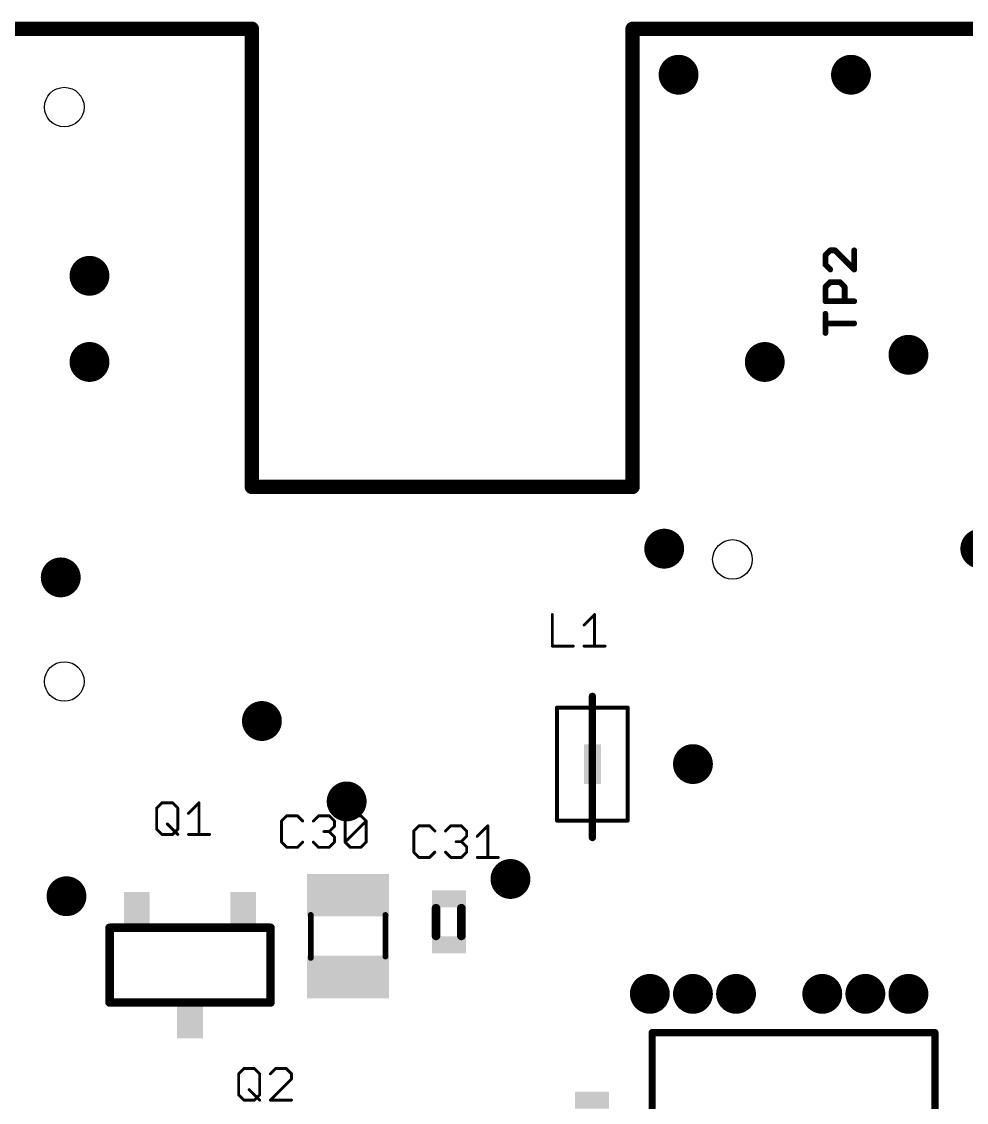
# Model space of a CAD drawing. Extents: x -2.4 to 65.5, y -2.3 to 59.9.
# Drawn here: x 14.42 to 31.12, y 40.75 to 59.87 of the extents above; entities that cross this region are included whole.
import ezdxf

# ---------------------------------------------------------------- set-up
doc = ezdxf.new("R2010")
doc.units = 0
for name, color, linetype in [('18', 94, 'CONTINUOUS'), ('20', 178, 'CONTINUOUS'), ('21', 251, 'CONTINUOUS'), ('25', 251, 'CONTINUOUS'), ('51', 251, 'CONTINUOUS')]:
    doc.layers.add(name, color=color, linetype=linetype)

# ---------------------------------------------------------------- blocks, each defined once
blk = doc.blocks.new('RECT')
blk.add_solid([(-0.5, -0.5), (0.5, -0.5), (-0.5, 0.5), (0.5, 0.5)])
blk = doc.blocks.new('ROUNDV')
at = {"const_width": 0.5}
blk.add_lwpolyline([(0, -0.25, 1), (0, 0.25, 1), (0, -0.25)], format="xyb", dxfattribs=at)

msp = doc.modelspace()

# ---------------------------------------------------------------- linework, layer by layer
at = {"layer": '20', "const_width": 0.254}
for points in [[(0.2032, 59.7408), (18.4912, 59.7408)], [(18.4912, 59.7408), (18.4912, 51.6382)], [(25.2222, 59.7408), (59.3598, 59.7408)], [(25.2222, 51.6382), (25.2222, 59.7408)], [(18.4912, 51.6382), (25.2222, 51.6382)]]:
    msp.add_lwpolyline(points, dxfattribs=at)
at = {"layer": '20', "const_width": 0.127}
for points in [[(18.5547, 59.7408, 1), (18.4277, 59.7408)], [(18.4912, 59.6773, 1), (18.4912, 59.8043)], [(25.2222, 59.8043, 1), (25.2222, 59.6773)], [(25.2857, 59.7408, 1), (25.1587, 59.7408)], [(18.4912, 51.7017, 1), (18.4912, 51.5747)], [(18.4277, 51.6382, 1), (18.5547, 51.6382)], [(25.1587, 51.6382, 1), (25.2857, 51.6382)], [(25.2222, 51.5747, 1), (25.2222, 51.7017)]]:
    msp.add_lwpolyline(points, format="xyb", dxfattribs=at)
at = {"layer": '20'}
for centre in [(15.1765, 58.3565), (26.9875, 50.3555), (15.1765, 48.1965)]:
    msp.add_circle(centre, 0.35, dxfattribs=at)
at = {"layer": '21'}
for points, const_width in [([(23.886, 45.736), (23.886, 47.736)], 0.07), ([(25.136, 47.736), (25.136, 45.736)], 0.07), ([(30.567, 41.986), (25.567, 41.986)], 0.127), ([(25.567, 38.786), (25.567, 41.986)], 0.127), ([(30.567, 38.786), (30.567, 41.986)], 0.127)]:
    msp.add_lwpolyline(points, dxfattribs=dict(at, const_width=const_width))
for points, const_width in [([(23.9035, 47.736, 1), (23.8685, 47.736)], 0.035), ([(25.1535, 47.736, 1), (25.1185, 47.736)], 0.035), ([(23.8685, 45.736, 1), (23.9035, 45.736)], 0.035), ([(25.1185, 45.736, 1), (25.1535, 45.736)], 0.035), ([(25.567, 42.0178, 1), (25.567, 41.9543)], 0.0635), ([(25.5987, 41.986, 1), (25.5353, 41.986)], 0.0635), ([(30.5987, 41.986, 1), (30.5353, 41.986)], 0.0635), ([(30.567, 41.9543, 1), (30.567, 42.0178)], 0.0635)]:
    msp.add_lwpolyline(points, format="xyb", dxfattribs=dict(at, const_width=const_width))
at = {"layer": '25'}
for points, const_width in [([(28.7164, 55.8224), (28.6317, 55.7376)], 0.1016), ([(28.8011, 55.8224), (28.7164, 55.8224)], 0.1016), ([(29.1401, 55.4834), (28.8011, 55.8224)], 0.1016), ([(29.1401, 55.8224), (29.1401, 55.4834)], 0.1016), ([(28.6317, 55.7376), (28.6317, 55.5682)], 0.1016), ([(28.6317, 55.5682), (28.7164, 55.4834)], 0.1016), ([(28.6317, 55.1763), (28.7164, 55.2611)], 0.1016), ([(28.7164, 55.2611), (28.8859, 55.2611)], 0.1016), ([(28.8859, 55.2611), (28.9706, 55.1763)], 0.1016), ([(28.6317, 54.9221), (28.6317, 55.1763)], 0.1016), ([(28.9706, 55.1763), (28.9706, 54.9221)], 0.1016), ([(29.1401, 54.9221), (28.6317, 54.9221)], 0.1016), ([(28.6317, 54.3608), (28.6317, 54.6998)], 0.1016), ([(29.1401, 54.5303), (28.6317, 54.5303)], 0.1016), ([(23.8028, 49.3816), (23.8028, 48.8223)], 0.0508), ([(24.3641, 49.1952), (24.5505, 49.3816)], 0.0508), ([(24.5505, 49.3816), (24.5505, 48.8223)], 0.0508), ([(23.8028, 48.8223), (24.1756, 48.8223)], 0.0508), ([(24.3641, 48.8223), (24.7369, 48.8223)], 0.0508), ([(16.8098, 45.9575), (16.903, 46.0507)], 0.0508), ([(16.903, 46.0507), (17.0894, 46.0507)], 0.0508), ([(17.0894, 46.0507), (17.1826, 45.9575)], 0.0508), ([(17.3711, 45.8643), (17.5575, 46.0507)], 0.0508), ([(17.5575, 46.0507), (17.5575, 45.4914)], 0.0508), ([(16.8098, 45.5846), (16.8098, 45.9575)], 0.0508), ([(17.1826, 45.9575), (17.1826, 45.5846)], 0.0508), ([(16.9962, 45.6778), (17.1826, 45.4914)], 0.0508), ([(19.1103, 45.8221), (19.0171, 45.7289)], 0.0508), ([(19.0171, 45.7289), (19.0171, 45.356)], 0.0508), ([(19.2967, 45.8221), (19.1103, 45.8221)], 0.0508), ([(19.3899, 45.7289), (19.2967, 45.8221)], 0.0508), ([(19.5784, 45.7289), (19.6716, 45.8221)], 0.0508), ([(19.6716, 45.8221), (19.858, 45.8221)], 0.0508), ([(19.858, 45.8221), (19.9512, 45.7289)], 0.0508), ([(19.9512, 45.7289), (19.9512, 45.6357)], 0.0508), ([(20.1397, 45.7289), (20.2329, 45.8221)], 0.0508), ([(20.1397, 45.356), (20.1397, 45.7289)], 0.0508), ([(20.1397, 45.356), (20.5125, 45.7289)], 0.0508), ([(20.2329, 45.8221), (20.4193, 45.8221)], 0.0508), ([(20.4193, 45.8221), (20.5125, 45.7289)], 0.0508), ([(20.5125, 45.7289), (20.5125, 45.356)], 0.0508), ([(16.903, 45.4914), (16.8098, 45.5846)], 0.0508), ([(17.0894, 45.4914), (16.903, 45.4914)], 0.0508), ([(17.1826, 45.5846), (17.0894, 45.4914)], 0.0508), ([(17.3711, 45.4914), (17.7439, 45.4914)], 0.0508), ([(19.858, 45.5424), (19.7648, 45.5424)], 0.0508), ([(19.9512, 45.6357), (19.858, 45.5424)], 0.0508), ([(19.858, 45.5424), (19.9512, 45.4492)], 0.0508), ([(21.4471, 45.6443), (21.3539, 45.5511)], 0.0508), ([(21.3539, 45.5511), (21.3539, 45.1782)], 0.0508), ([(21.6335, 45.6443), (21.4471, 45.6443)], 0.0508), ([(21.7267, 45.5511), (21.6335, 45.6443)], 0.0508), ([(21.9152, 45.5511), (22.0084, 45.6443)], 0.0508), ([(22.0084, 45.6443), (22.1948, 45.6443)], 0.0508), ([(22.1948, 45.6443), (22.288, 45.5511)], 0.0508), ([(22.288, 45.5511), (22.288, 45.4579)], 0.0508), ([(22.4765, 45.4579), (22.6629, 45.6443)], 0.0508), ([(22.6629, 45.6443), (22.6629, 45.085)], 0.0508), ([(19.0171, 45.356), (19.1103, 45.2628)], 0.0508), ([(19.2967, 45.2628), (19.3899, 45.356)], 0.0508), ([(19.6716, 45.2628), (19.5784, 45.356)], 0.0508), ([(19.9512, 45.356), (19.858, 45.2628)], 0.0508), ([(19.9512, 45.4492), (19.9512, 45.356)], 0.0508), ([(20.2329, 45.2628), (20.1397, 45.356)], 0.0508), ([(20.5125, 45.356), (20.4193, 45.2628)], 0.0508), ([(22.1948, 45.3646), (22.1016, 45.3646)], 0.0508), ([(22.288, 45.4579), (22.1948, 45.3646)], 0.0508), ([(22.1948, 45.3646), (22.288, 45.2714)], 0.0508), ([(19.1103, 45.2628), (19.2967, 45.2628)], 0.0508), ([(19.858, 45.2628), (19.6716, 45.2628)], 0.0508), ([(20.4193, 45.2628), (20.2329, 45.2628)], 0.0508), ([(21.3539, 45.1782), (21.4471, 45.085)], 0.0508), ([(21.6335, 45.085), (21.7267, 45.1782)], 0.0508), ([(22.0084, 45.085), (21.9152, 45.1782)], 0.0508), ([(22.288, 45.1782), (22.1948, 45.085)], 0.0508), ([(22.288, 45.2714), (22.288, 45.1782)], 0.0508), ([(21.4471, 45.085), (21.6335, 45.085)], 0.0508), ([(22.1948, 45.085), (22.0084, 45.085)], 0.0508), ([(22.4765, 45.085), (22.8493, 45.085)], 0.0508), ([(18.2576, 41.2585), (18.3508, 41.3517)], 0.0508), ([(18.3508, 41.3517), (18.5372, 41.3517)], 0.0508), ([(18.5372, 41.3517), (18.6304, 41.2585)], 0.0508), ([(18.9121, 41.3517), (18.8189, 41.2585)], 0.0508), ([(19.0985, 41.3517), (18.9121, 41.3517)], 0.0508), ([(19.1917, 41.2585), (19.0985, 41.3517)], 0.0508), ([(18.2576, 40.8856), (18.2576, 41.2585)], 0.0508), ([(18.6304, 41.2585), (18.6304, 40.8856)], 0.0508), ([(18.8189, 40.7924), (19.1917, 41.1653)], 0.0508), ([(19.1917, 41.1653), (19.1917, 41.2585)], 0.0508), ([(18.3508, 40.7924), (18.2576, 40.8856)], 0.0508), ([(18.444, 40.9788), (18.6304, 40.7924)], 0.0508), ([(18.6304, 40.8856), (18.5372, 40.7924)], 0.0508), ([(18.5372, 40.7924), (18.3508, 40.7924)], 0.0508), ([(19.1917, 40.7924), (18.8189, 40.7924)], 0.0508)]:
    msp.add_lwpolyline(points, dxfattribs=dict(at, const_width=const_width))
for points, const_width in [([(28.7164, 55.8478, 1), (28.7164, 55.797)], 0.0508), ([(28.7344, 55.8044, 1), (28.6984, 55.8403)], 0.0508), ([(28.8191, 55.8403, 1), (28.7832, 55.8044)], 0.0508), ([(28.8011, 55.797, 1), (28.8011, 55.8478)], 0.0508), ([(29.1655, 55.8224, 1), (29.1147, 55.8224)], 0.0508), ([(28.6571, 55.7376, 1), (28.6063, 55.7376)], 0.0508), ([(28.6137, 55.7556, 1), (28.6496, 55.7197)], 0.0508), ([(28.6496, 55.5861, 1), (28.6137, 55.5502)], 0.0508), ([(28.6063, 55.5682, 1), (28.6571, 55.5682)], 0.0508), ([(28.6984, 55.4655, 1), (28.7344, 55.5014)], 0.0508), ([(29.1147, 55.4834, 1), (29.1655, 55.4834)], 0.0508), ([(29.1221, 55.4655, 1), (29.1581, 55.5014)], 0.0508), ([(28.7164, 55.2865, 1), (28.7164, 55.2357)], 0.0508), ([(28.7344, 55.2431, 1), (28.6984, 55.279)], 0.0508), ([(28.9038, 55.279, 1), (28.8679, 55.2431)], 0.0508), ([(28.8859, 55.2357, 1), (28.8859, 55.2865)], 0.0508), ([(28.6571, 55.1763, 1), (28.6063, 55.1763)], 0.0508), ([(28.6137, 55.1943, 1), (28.6496, 55.1584)], 0.0508), ([(28.996, 55.1763, 1), (28.9452, 55.1763)], 0.0508), ([(28.9527, 55.1584, 1), (28.9886, 55.1943)], 0.0508), ([(28.6317, 54.9475, 1), (28.6317, 54.8967)], 0.0508), ([(28.6063, 54.9221, 1), (28.6571, 54.9221)], 0.0508), ([(28.9452, 54.9221, 1), (28.996, 54.9221)], 0.0508), ([(29.1401, 54.8967, 1), (29.1401, 54.9475)], 0.0508), ([(28.6571, 54.6998, 1), (28.6063, 54.6998)], 0.0508), ([(28.6317, 54.5557, 1), (28.6317, 54.5049)], 0.0508), ([(29.1401, 54.5049, 1), (29.1401, 54.5557)], 0.0508), ([(28.6063, 54.3608, 1), (28.6571, 54.3608)], 0.0508), ([(23.8155, 49.3816, 1), (23.7901, 49.3816)], 0.0254), ([(24.5632, 49.3816, 1), (24.5378, 49.3816)], 0.0254), ([(24.5595, 49.3726, 1), (24.5415, 49.3906)], 0.0254), ([(24.3551, 49.2041, 1), (24.3731, 49.1862)], 0.0254), ([(23.8028, 48.835, 1), (23.8028, 48.8096)], 0.0254), ([(23.7901, 48.8223, 1), (23.8155, 48.8223)], 0.0254), ([(24.1756, 48.8096, 1), (24.1756, 48.835)], 0.0254), ([(24.3641, 48.835, 1), (24.3641, 48.8096)], 0.0254), ([(24.5378, 48.8223, 1), (24.5632, 48.8223)], 0.0254), ([(24.7369, 48.8096, 1), (24.7369, 48.835)], 0.0254), ([(16.903, 46.0634, 1), (16.903, 46.038)], 0.0254), ([(16.912, 46.0417, 1), (16.894, 46.0597)], 0.0254), ([(17.0984, 46.0597, 1), (17.0804, 46.0417)], 0.0254), ([(17.0894, 46.038, 1), (17.0894, 46.0634)], 0.0254), ([(17.5702, 46.0507, 1), (17.5448, 46.0507)], 0.0254), ([(17.5665, 46.0417, 1), (17.5485, 46.0597)], 0.0254), ([(16.8225, 45.9575, 1), (16.7971, 45.9575)], 0.0254), ([(16.8008, 45.9664, 1), (16.8188, 45.9485)], 0.0254), ([(17.1953, 45.9575, 1), (17.1699, 45.9575)], 0.0254), ([(17.1736, 45.9485, 1), (17.1916, 45.9664)], 0.0254), ([(17.3621, 45.8732, 1), (17.3801, 45.8553)], 0.0254), ([(17.0052, 45.6868, 1), (16.9872, 45.6688)], 0.0254), ([(19.0298, 45.7289, 1), (19.0044, 45.7289)], 0.0254), ([(19.0081, 45.7378, 1), (19.026, 45.7199)], 0.0254), ([(19.1103, 45.8348, 1), (19.1103, 45.8094)], 0.0254), ([(19.1193, 45.8131, 1), (19.1013, 45.8311)], 0.0254), ([(19.3057, 45.8311, 1), (19.2877, 45.8131)], 0.0254), ([(19.2967, 45.8094, 1), (19.2967, 45.8348)], 0.0254), ([(19.3809, 45.7199, 1), (19.3989, 45.7378)], 0.0254), ([(19.5694, 45.7378, 1), (19.5874, 45.7199)], 0.0254), ([(19.6716, 45.8348, 1), (19.6716, 45.8094)], 0.0254), ([(19.6806, 45.8131, 1), (19.6626, 45.8311)], 0.0254), ([(19.867, 45.8311, 1), (19.849, 45.8131)], 0.0254), ([(19.858, 45.8094, 1), (19.858, 45.8348)], 0.0254), ([(19.9639, 45.7289, 1), (19.9385, 45.7289)], 0.0254), ([(19.9422, 45.7199, 1), (19.9602, 45.7378)], 0.0254), ([(20.1524, 45.7289, 1), (20.127, 45.7289)], 0.0254), ([(20.1307, 45.7378, 1), (20.1487, 45.7199)], 0.0254), ([(20.2329, 45.8348, 1), (20.2329, 45.8094)], 0.0254), ([(20.2419, 45.8131, 1), (20.2239, 45.8311)], 0.0254), ([(20.4283, 45.8311, 1), (20.4103, 45.8131)], 0.0254), ([(20.4193, 45.8094, 1), (20.4193, 45.8348)], 0.0254), ([(20.5252, 45.7289, 1), (20.4998, 45.7289)], 0.0254), ([(20.5215, 45.7199, 1), (20.5036, 45.7378)], 0.0254), ([(20.5036, 45.7199, 1), (20.5215, 45.7378)], 0.0254), ([(16.8188, 45.5936, 1), (16.8008, 45.5756)], 0.0254), ([(16.7971, 45.5846, 1), (16.8225, 45.5846)], 0.0254), ([(16.903, 45.5041, 1), (16.903, 45.4787)], 0.0254), ([(16.894, 45.4824, 1), (16.912, 45.5004)], 0.0254), ([(17.0804, 45.5004, 1), (17.0984, 45.4824)], 0.0254), ([(17.0894, 45.4787, 1), (17.0894, 45.5041)], 0.0254), ([(17.1699, 45.5846, 1), (17.1953, 45.5846)], 0.0254), ([(17.1916, 45.5756, 1), (17.1736, 45.5936)], 0.0254), ([(17.1736, 45.4824, 1), (17.1916, 45.5004)], 0.0254), ([(17.3711, 45.5041, 1), (17.3711, 45.4787)], 0.0254), ([(17.5448, 45.4914, 1), (17.5702, 45.4914)], 0.0254), ([(17.7439, 45.4787, 1), (17.7439, 45.5041)], 0.0254), ([(19.7648, 45.5551, 1), (19.7648, 45.5297)], 0.0254), ([(19.867, 45.5514, 1), (19.849, 45.5335)], 0.0254), ([(19.849, 45.5514, 1), (19.867, 45.5335)], 0.0254), ([(19.858, 45.5297, 1), (19.858, 45.5551)], 0.0254), ([(19.9385, 45.6357, 1), (19.9639, 45.6357)], 0.0254), ([(19.9602, 45.6267, 1), (19.9422, 45.6446)], 0.0254), ([(21.3666, 45.5511, 1), (21.3412, 45.5511)], 0.0254), ([(21.3449, 45.56, 1), (21.3628, 45.5421)], 0.0254), ([(21.4471, 45.657, 1), (21.4471, 45.6316)], 0.0254), ([(21.4561, 45.6353, 1), (21.4381, 45.6533)], 0.0254), ([(21.6425, 45.6533, 1), (21.6245, 45.6353)], 0.0254), ([(21.6335, 45.6316, 1), (21.6335, 45.657)], 0.0254), ([(21.7177, 45.5421, 1), (21.7357, 45.56)], 0.0254), ([(21.9062, 45.56, 1), (21.9242, 45.5421)], 0.0254), ([(22.0084, 45.657, 1), (22.0084, 45.6316)], 0.0254), ([(22.0174, 45.6353, 1), (21.9994, 45.6533)], 0.0254), ([(22.2038, 45.6533, 1), (22.1858, 45.6353)], 0.0254), ([(22.1948, 45.6316, 1), (22.1948, 45.657)], 0.0254), ([(22.3007, 45.5511, 1), (22.2753, 45.5511)], 0.0254), ([(22.279, 45.5421, 1), (22.297, 45.56)], 0.0254), ([(22.6756, 45.6443, 1), (22.6502, 45.6443)], 0.0254), ([(22.6719, 45.6353, 1), (22.6539, 45.6533)], 0.0254), ([(19.026, 45.365, 1), (19.0081, 45.347)], 0.0254), ([(19.0044, 45.356, 1), (19.0298, 45.356)], 0.0254), ([(19.3989, 45.347, 1), (19.3809, 45.365)], 0.0254), ([(19.5874, 45.365, 1), (19.5694, 45.347)], 0.0254), ([(19.9639, 45.4492, 1), (19.9385, 45.4492)], 0.0254), ([(19.9385, 45.356, 1), (19.9639, 45.356)], 0.0254), ([(19.9422, 45.4402, 1), (19.9602, 45.4582)], 0.0254), ([(19.9602, 45.347, 1), (19.9422, 45.365)], 0.0254), ([(20.1487, 45.365, 1), (20.1307, 45.347)], 0.0254), ([(20.1307, 45.365, 1), (20.1487, 45.347)], 0.0254), ([(20.127, 45.356, 1), (20.1524, 45.356)], 0.0254), ([(20.4998, 45.356, 1), (20.5252, 45.356)], 0.0254), ([(20.5215, 45.347, 1), (20.5036, 45.365)], 0.0254), ([(22.1016, 45.3773, 1), (22.1016, 45.3519)], 0.0254), ([(22.2038, 45.3736, 1), (22.1858, 45.3557)], 0.0254), ([(22.1858, 45.3736, 1), (22.2038, 45.3557)], 0.0254), ([(22.1948, 45.3519, 1), (22.1948, 45.3773)], 0.0254), ([(22.2753, 45.4579, 1), (22.3007, 45.4579)], 0.0254), ([(22.297, 45.4489, 1), (22.279, 45.4668)], 0.0254), ([(22.4675, 45.4668, 1), (22.4855, 45.4489)], 0.0254), ([(19.1103, 45.2755, 1), (19.1103, 45.2501)], 0.0254), ([(19.1013, 45.2538, 1), (19.1193, 45.2718)], 0.0254), ([(19.2877, 45.2718, 1), (19.3057, 45.2538)], 0.0254), ([(19.2967, 45.2501, 1), (19.2967, 45.2755)], 0.0254), ([(19.6716, 45.2755, 1), (19.6716, 45.2501)], 0.0254), ([(19.6626, 45.2538, 1), (19.6806, 45.2718)], 0.0254), ([(19.849, 45.2718, 1), (19.867, 45.2538)], 0.0254), ([(19.858, 45.2501, 1), (19.858, 45.2755)], 0.0254), ([(20.2329, 45.2755, 1), (20.2329, 45.2501)], 0.0254), ([(20.2239, 45.2538, 1), (20.2419, 45.2718)], 0.0254), ([(20.4103, 45.2718, 1), (20.4283, 45.2538)], 0.0254), ([(20.4193, 45.2501, 1), (20.4193, 45.2755)], 0.0254), ([(21.3628, 45.1872, 1), (21.3449, 45.1692)], 0.0254), ([(21.3412, 45.1782, 1), (21.3666, 45.1782)], 0.0254), ([(21.7357, 45.1692, 1), (21.7177, 45.1872)], 0.0254), ([(21.9242, 45.1872, 1), (21.9062, 45.1692)], 0.0254), ([(22.3007, 45.2714, 1), (22.2753, 45.2714)], 0.0254), ([(22.2753, 45.1782, 1), (22.3007, 45.1782)], 0.0254), ([(22.279, 45.2624, 1), (22.297, 45.2804)], 0.0254), ([(22.297, 45.1692, 1), (22.279, 45.1872)], 0.0254), ([(21.4471, 45.0977, 1), (21.4471, 45.0723)], 0.0254), ([(21.4381, 45.076, 1), (21.4561, 45.094)], 0.0254), ([(21.6245, 45.094, 1), (21.6425, 45.076)], 0.0254), ([(21.6335, 45.0723, 1), (21.6335, 45.0977)], 0.0254), ([(22.0084, 45.0977, 1), (22.0084, 45.0723)], 0.0254), ([(21.9994, 45.076, 1), (22.0174, 45.094)], 0.0254), ([(22.1858, 45.094, 1), (22.2038, 45.076)], 0.0254), ([(22.1948, 45.0723, 1), (22.1948, 45.0977)], 0.0254), ([(22.4765, 45.0977, 1), (22.4765, 45.0723)], 0.0254), ([(22.6502, 45.085, 1), (22.6756, 45.085)], 0.0254), ([(22.8493, 45.0723, 1), (22.8493, 45.0977)], 0.0254), ([(18.3508, 41.3644, 1), (18.3508, 41.339)], 0.0254), ([(18.3598, 41.3427, 1), (18.3418, 41.3607)], 0.0254), ([(18.5462, 41.3607, 1), (18.5282, 41.3427)], 0.0254), ([(18.5372, 41.339, 1), (18.5372, 41.3644)], 0.0254), ([(18.9121, 41.3644, 1), (18.9121, 41.339)], 0.0254), ([(18.9211, 41.3427, 1), (18.9031, 41.3607)], 0.0254), ([(19.1075, 41.3607, 1), (19.0895, 41.3427)], 0.0254), ([(19.0985, 41.339, 1), (19.0985, 41.3644)], 0.0254), ([(18.2703, 41.2585, 1), (18.2449, 41.2585)], 0.0254), ([(18.2486, 41.2674, 1), (18.2666, 41.2495)], 0.0254), ([(18.6431, 41.2585, 1), (18.6177, 41.2585)], 0.0254), ([(18.6214, 41.2495, 1), (18.6394, 41.2674)], 0.0254), ([(18.8099, 41.2674, 1), (18.8279, 41.2495)], 0.0254), ([(19.2044, 41.2585, 1), (19.179, 41.2585)], 0.0254), ([(19.179, 41.1653, 1), (19.2044, 41.1653)], 0.0254), ([(19.1828, 41.2495, 1), (19.2007, 41.2674)], 0.0254), ([(19.2007, 41.1563, 1), (19.1828, 41.1742)], 0.0254), ([(18.2666, 40.8946, 1), (18.2486, 40.8766)], 0.0254), ([(18.453, 40.9878, 1), (18.435, 40.9698)], 0.0254), ([(18.6394, 40.8766, 1), (18.6214, 40.8946)], 0.0254), ([(18.2449, 40.8856, 1), (18.2703, 40.8856)], 0.0254), ([(18.3508, 40.8051, 1), (18.3508, 40.7797)], 0.0254), ([(18.3418, 40.7834, 1), (18.3598, 40.8014)], 0.0254), ([(18.5282, 40.8014, 1), (18.5462, 40.7834)], 0.0254), ([(18.5372, 40.7797, 1), (18.5372, 40.8051)], 0.0254), ([(18.6177, 40.8856, 1), (18.6431, 40.8856)], 0.0254), ([(18.6214, 40.7834, 1), (18.6394, 40.8014)], 0.0254), ([(18.8189, 40.8051, 1), (18.8189, 40.7797)], 0.0254), ([(18.8099, 40.8014, 1), (18.8279, 40.7834)], 0.0254), ([(19.1917, 40.7797, 1), (19.1917, 40.8051)], 0.0254)]:
    msp.add_lwpolyline(points, format="xyb", dxfattribs=dict(at, const_width=const_width))
at = {"layer": '51'}
for points, const_width in [([(24.511, 45.436), (24.511, 47.936)], 0.127), ([(23.886, 47.736), (25.136, 47.736)], 0.07), ([(25.136, 45.736), (23.886, 45.736)], 0.07), ([(21.747, 43.697), (21.747, 44.187)], 0.1524), ([(22.195, 44.187), (22.195, 43.697)], 0.1524), ([(19.533, 43.307), (19.533, 44.069)], 0.1016), ([(20.853, 43.332), (20.853, 44.069)], 0.1016), ([(15.9766, 42.5196), (15.9766, 43.8404)], 0.1524), ([(15.9766, 43.8404), (18.8214, 43.8404)], 0.1524), ([(18.8214, 43.8404), (18.8214, 42.5196)], 0.1524), ([(18.8214, 42.5196), (15.9766, 42.5196)], 0.1524)]:
    msp.add_lwpolyline(points, dxfattribs=dict(at, const_width=const_width))
for points, const_width in [([(24.5428, 47.936, 1), (24.4793, 47.936)], 0.0635), ([(23.886, 47.7535, 1), (23.886, 47.7185)], 0.035), ([(25.136, 47.7185, 1), (25.136, 47.7535)], 0.035), ([(23.886, 45.7535, 1), (23.886, 45.7185)], 0.035), ([(25.136, 45.7185, 1), (25.136, 45.7535)], 0.035), ([(24.4793, 45.436, 1), (24.5428, 45.436)], 0.0635), ([(21.7851, 44.187, 1), (21.7089, 44.187)], 0.0762), ([(22.2331, 44.187, 1), (22.1569, 44.187)], 0.0762), ([(19.5584, 44.069, 1), (19.5076, 44.069)], 0.0508), ([(20.8784, 44.069, 1), (20.8276, 44.069)], 0.0508), ([(16.0147, 43.8404, 1), (15.9385, 43.8404)], 0.0762), ([(15.9766, 43.8785, 1), (15.9766, 43.8023)], 0.0762), ([(18.8595, 43.8404, 1), (18.7833, 43.8404)], 0.0762), ([(18.8214, 43.8023, 1), (18.8214, 43.8785)], 0.0762), ([(21.7089, 43.697, 1), (21.7851, 43.697)], 0.0762), ([(22.1569, 43.697, 1), (22.2331, 43.697)], 0.0762), ([(19.5076, 43.307, 1), (19.5584, 43.307)], 0.0508), ([(20.8276, 43.332, 1), (20.8784, 43.332)], 0.0508), ([(15.9766, 42.5577, 1), (15.9766, 42.4815)], 0.0762), ([(15.9385, 42.5196, 1), (16.0147, 42.5196)], 0.0762), ([(18.7833, 42.5196, 1), (18.8595, 42.5196)], 0.0762), ([(18.8214, 42.4815, 1), (18.8214, 42.5577)], 0.0762)]:
    msp.add_lwpolyline(points, format="xyb", dxfattribs=dict(at, const_width=const_width))

# ---------------------------------------------------------------- block references
at = {"layer": '18', "xscale": 0.7048, "yscale": 0.7048}
for p in [(26.035, 58.928), (29.083, 58.928), (15.621, 55.372), (30.099, 53.975), (15.621, 53.848), (27.559, 53.848), (25.781, 50.546), (31.369, 50.546), (15.113, 50.038), (18.669, 47.498), (26.289, 46.736), (20.1676, 46.0756), (23.0632, 44.704), (15.2146, 44.3992), (25.527, 42.672), (26.289, 42.672), (27.051, 42.672), (28.575, 42.672), (29.337, 42.672), (30.099, 42.672)]:
    msp.add_blockref('ROUNDV', p, dxfattribs=at)
at = {"layer": '21', "xscale": 0.7001, "yscale": 0.3001, "rotation": 90}
msp.add_blockref('RECT', (24.511, 46.736), dxfattribs=at)
at = {"layer": '51'}
for p, xscale, yscale, rotation in [((20.1919, 44.4186), 0.7501, 1.4501, 90), ((16.4592, 44.1833), 0.4572, 0.5842, 180), ((18.3388, 44.1833), 0.4572, 0.5842, 180), ((21.9759, 44.3508), 0.3, 0.5999, 90), ((21.9759, 43.538), 0.3, 0.5999, 90), ((20.1919, 42.9708), 0.7501, 1.4501, 90), ((17.399, 42.1767), 0.4572, 0.5842, 180), ((24.5062, 40.79), 0.3, 0.5999, 270)]:
    msp.add_blockref('RECT', p, dxfattribs=dict(at, xscale=xscale, yscale=yscale, rotation=rotation))

doc.saveas('drawing.dxf')
